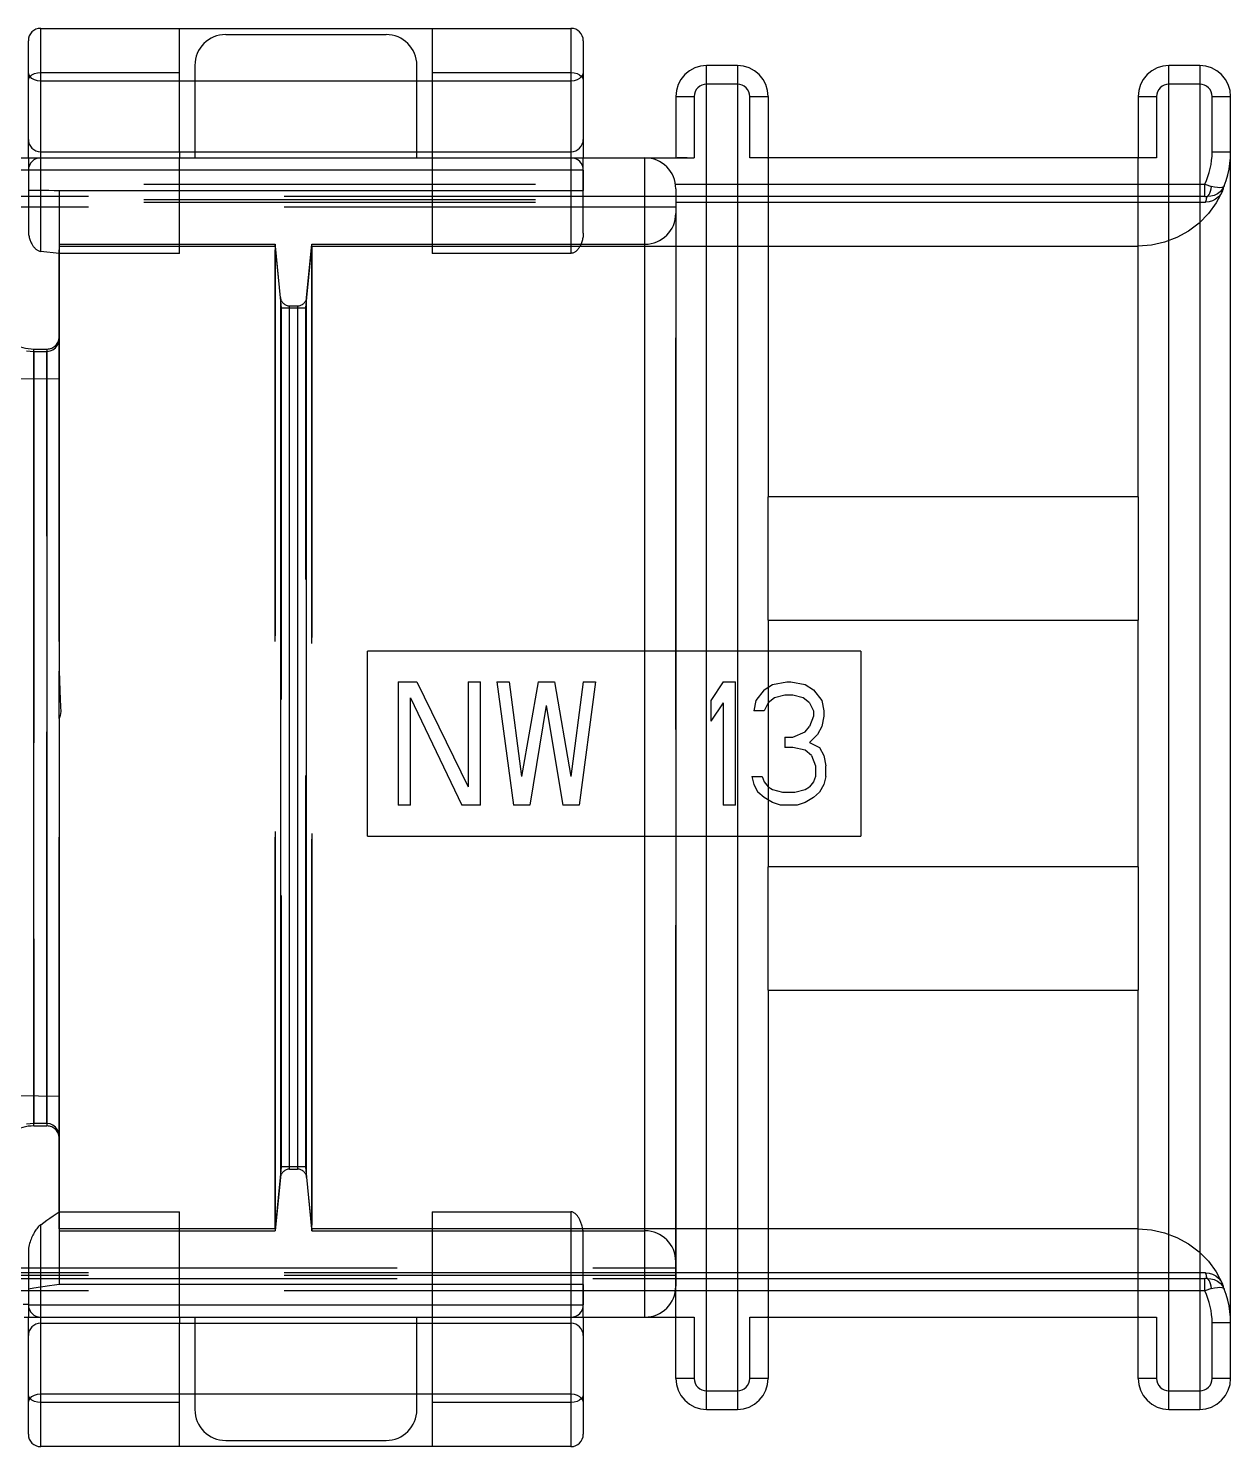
# Model space of a CAD drawing. Header units: millimetres. Extents: x -1 to 4489, y 0 to 1364.
# Drawn here: x 1639.16 to 1658.66, y 261.93 to 284.93 of the extents above; entities that cross this region are included whole.
import ezdxf

# ---------------------------------------------------------------- set-up
doc = ezdxf.new("R2010")
doc.units = ezdxf.units.MM
doc.linetypes.add('HIDDEN', pattern=[9.525, 6.35, -3.175])
doc.layers.add('DEFAULT_2', color=8, linetype='HIDDEN')

# ---------------------------------------------------------------- blocks, each defined once
blk = doc.blocks.new('A$C6E4D46C7')
at = {"color": 7, "linetype": 'Continuous'}
for p, q in [((42.36, 27.1), (42.36, 29)), ((42.56, 29.2), (51.16, 29.2)), ((51.36, 29), (51.36, 27.1)), ((53.169, 28.558), (53.082, 28.511)), ((53.262, 28.586), (53.169, 28.558)), ((53.36, 28.596), (53.262, 28.586)), ((53.86, 28.596), (53.36, 28.596)), ((53.958, 28.586), (53.86, 28.596)), ((54.051, 28.558), (53.958, 28.586)), ((54.138, 28.511), (54.051, 28.558)), ((60.669, 28.558), (60.582, 28.511)), ((60.762, 28.586), (60.669, 28.558)), ((60.86, 28.596), (60.762, 28.586)), ((61.36, 28.596), (60.86, 28.596)), ((61.458, 28.586), (61.36, 28.596)), ((61.551, 28.558), (61.458, 28.586)), ((61.638, 28.511), (61.551, 28.558)), ((52.944, 28.373), (52.898, 28.287)), ((53.006, 28.449), (52.944, 28.373)), ((53.082, 28.511), (53.006, 28.449)), ((54.214, 28.449), (54.138, 28.511)), ((54.276, 28.373), (54.214, 28.449)), ((54.322, 28.287), (54.276, 28.373)), ((60.444, 28.373), (60.398, 28.287)), ((60.506, 28.449), (60.444, 28.373)), ((60.582, 28.511), (60.506, 28.449)), ((61.714, 28.449), (61.638, 28.511)), ((61.776, 28.373), (61.714, 28.449)), ((61.822, 28.287), (61.776, 28.373)), ((52.87, 28.193), (52.86, 28.096)), ((52.86, 28.096), (52.86, 27.095)), ((52.898, 28.287), (52.87, 28.193)), ((54.35, 28.193), (54.322, 28.287)), ((54.36, 28.096), (54.35, 28.193)), ((54.36, 28.096), (54.36, 27.095)), ((60.37, 28.193), (60.36, 28.096)), ((60.36, 28.096), (60.36, 27.095)), ((60.398, 28.287), (60.37, 28.193)), ((61.85, 28.193), (61.822, 28.287)), ((61.86, 28.096), (61.85, 28.193)), ((61.86, 7.304), (61.86, 28.096)), ((42.56, 27.2), (51.16, 27.2)), ((44.81, 27.2), (44.81, 27.1)), ((45.061, 27.2), (45.061, 27.1)), ((48.661, 27.1), (48.661, 27.2)), ((48.91, 27.2), (48.91, 27.1)), ((61.857, 27.101), (61.86, 27.195)), ((40.861, 27.1), (53.16, 27.1)), ((60.66, 27.1), (54.06, 27.1)), ((61.813, 26.824), (61.834, 26.915)), ((61.834, 26.915), (61.848, 27.008)), ((61.848, 27.008), (61.857, 27.101)), ((42.361, 26.9), (42.361, 26.578)), ((51.361, 26.9), (51.361, 26.57)), ((61.756, 26.645), (61.787, 26.734)), ((61.787, 26.734), (61.813, 26.824)), ((42.361, 26.578), (42.444, 26.575)), ((42.444, 26.575), (42.528, 26.574)), ((42.528, 26.574), (42.611, 26.574)), ((42.611, 26.574), (42.694, 26.574)), ((42.694, 26.574), (42.778, 26.572)), ((42.778, 26.572), (42.861, 26.57)), ((42.861, 26.57), (42.861, 20.485)), ((42.861, 26.57), (51.361, 26.57)), ((52.861, 26.6), (52.861, 8.8)), ((61.663, 26.466), (61.617, 26.429)), ((61.73, 26.561), (61.626, 26.368)), ((61.701, 26.51), (61.663, 26.466)), ((61.73, 26.561), (61.701, 26.51)), ((52.861, 26.38), (61.454, 26.38)), ((61.511, 26.386), (61.454, 26.38)), ((61.626, 26.368), (61.499, 26.195)), ((61.565, 26.402), (61.511, 26.386)), ((61.617, 26.429), (61.565, 26.402)), ((61.348, 26.042), (61.177, 25.912)), ((61.499, 26.195), (61.348, 26.042)), ((60.989, 25.808), (60.788, 25.732)), ((61.177, 25.912), (60.989, 25.808)), ((52.861, 25.669), (60.361, 25.669)), ((60.579, 25.686), (60.361, 25.669)), ((60.788, 25.732), (60.579, 25.686)), ((54.36, 19.6), (54.36, 21.6)), ((60.36, 21.6), (54.36, 21.6)), ((60.36, 21.6), (60.36, 19.6)), ((42.861, 20.485), (42.861, 19.084)), ((54.36, 19.6), (60.36, 19.6)), ((55.86, 19.1), (52.861, 19.1)), ((55.86, 19.1), (55.86, 16.1)), ((42.861, 19.084), (42.861, 18.996)), ((42.861, 18.996), (42.861, 18.775)), ((42.861, 18.775), (42.863, 18.628)), ((42.863, 18.628), (42.871, 18.457)), ((42.871, 18.457), (42.884, 18.195)), ((53.627, 18.6), (53.427, 18.302)), ((53.627, 18.6), (53.827, 18.6)), ((53.827, 16.6), (53.827, 18.6)), ((54.293, 18.472), (54.16, 18.302)), ((54.293, 18.472), (54.427, 18.557)), ((54.427, 18.557), (54.66, 18.6)), ((54.66, 18.6), (54.727, 18.6)), ((54.727, 18.6), (54.96, 18.557)), ((54.96, 18.557), (55.093, 18.472)), ((55.093, 18.472), (55.227, 18.302)), ((42.884, 18.195), (42.885, 18.119)), ((53.427, 18.302), (53.427, 17.962)), ((53.627, 18.26), (53.427, 17.962)), ((53.627, 18.26), (53.627, 16.6)), ((54.16, 18.302), (54.127, 18.132)), ((54.36, 18.26), (54.293, 18.132)), ((54.46, 18.345), (54.36, 18.26)), ((54.627, 18.387), (54.46, 18.345)), ((54.76, 18.387), (54.627, 18.387)), ((54.927, 18.345), (54.76, 18.387)), ((55.027, 18.26), (54.927, 18.345)), ((55.027, 18.26), (55.093, 18.132)), ((55.227, 18.302), (55.26, 18.132)), ((42.877, 18.056), (42.861, 18.01)), ((42.861, 18.01), (42.861, 8.83)), ((42.885, 18.119), (42.877, 18.056)), ((54.293, 18.132), (54.127, 18.132)), ((55.093, 18.047), (55.027, 17.877)), ((55.093, 18.132), (55.093, 18.047)), ((55.26, 18.047), (55.227, 17.877)), ((55.26, 18.132), (55.26, 18.047)), ((54.76, 17.706), (54.96, 17.791)), ((54.96, 17.791), (55.027, 17.877)), ((55.16, 17.749), (55.027, 17.621)), ((55.227, 17.877), (55.16, 17.749)), ((54.627, 17.706), (54.627, 17.536)), ((54.627, 17.706), (54.76, 17.706)), ((54.76, 17.536), (54.627, 17.536)), ((54.96, 17.494), (54.76, 17.536)), ((55.06, 17.409), (54.96, 17.494)), ((55.027, 17.621), (55.193, 17.536)), ((55.193, 17.536), (55.26, 17.409)), ((55.06, 17.409), (55.127, 17.238)), ((55.26, 17.409), (55.293, 17.238)), ((54.093, 17.068), (54.127, 16.94)), ((54.093, 17.068), (54.26, 17.068)), ((54.26, 17.068), (54.293, 16.983)), ((55.127, 17.068), (55.093, 16.983)), ((55.127, 17.238), (55.127, 17.068)), ((55.293, 17.068), (55.26, 16.94)), ((55.293, 17.068), (55.293, 17.238)), ((54.127, 16.94), (54.193, 16.813)), ((54.293, 16.728), (54.193, 16.813)), ((54.293, 16.983), (54.36, 16.898)), ((54.36, 16.898), (54.427, 16.855)), ((54.427, 16.855), (54.593, 16.813)), ((54.593, 16.813), (54.793, 16.813)), ((54.793, 16.813), (54.96, 16.855)), ((54.96, 16.855), (55.027, 16.898)), ((55.093, 16.983), (55.027, 16.898)), ((55.193, 16.813), (55.093, 16.728)), ((55.26, 16.94), (55.193, 16.813)), ((53.827, 16.6), (53.627, 16.6)), ((54.427, 16.643), (54.293, 16.728)), ((54.56, 16.6), (54.427, 16.643)), ((54.827, 16.6), (54.56, 16.6)), ((54.96, 16.643), (54.827, 16.6)), ((55.093, 16.728), (54.96, 16.643)), ((52.861, 16.1), (55.86, 16.1)), ((54.36, 13.6), (54.36, 15.6)), ((60.36, 15.6), (54.36, 15.6)), ((60.36, 15.6), (60.36, 13.6)), ((54.36, 13.6), (60.36, 13.6)), ((60.361, 9.731), (52.861, 9.731)), ((60.361, 9.731), (60.579, 9.714)), ((60.579, 9.714), (60.788, 9.668)), ((60.788, 9.668), (60.989, 9.592)), ((60.989, 9.592), (61.177, 9.488)), ((61.177, 9.488), (61.348, 9.358)), ((61.348, 9.358), (61.499, 9.205)), ((61.499, 9.205), (61.626, 9.032)), ((61.454, 9.02), (52.861, 9.02)), ((61.454, 9.02), (61.512, 9.014)), ((61.512, 9.014), (61.566, 8.998)), ((61.566, 8.998), (61.618, 8.971)), ((61.618, 8.971), (61.663, 8.934)), ((61.626, 9.032), (61.73, 8.839)), ((42.45, 8.768), (42.361, 8.754)), ((42.361, 8.754), (42.361, 8.5)), ((42.702, 8.807), (42.45, 8.768)), ((42.782, 8.819), (42.702, 8.807)), ((42.861, 8.83), (42.782, 8.819)), ((51.361, 8.83), (42.861, 8.83)), ((51.361, 8.83), (51.361, 8.5)), ((61.663, 8.934), (61.701, 8.891)), ((61.701, 8.891), (61.73, 8.839)), ((61.787, 8.666), (61.756, 8.755)), ((61.813, 8.576), (61.787, 8.666)), ((61.834, 8.485), (61.813, 8.576)), ((42.29, 8.3), (53.16, 8.3)), ((42.36, 6.4), (42.36, 8.3)), ((44.81, 8.3), (44.81, 8.2)), ((45.061, 8.3), (45.061, 8.2)), ((48.661, 8.2), (48.661, 8.3)), ((48.91, 8.3), (48.91, 8.2)), ((51.36, 8.3), (51.36, 6.4)), ((52.86, 7.304), (52.86, 8.305)), ((54.06, 8.3), (60.66, 8.3)), ((54.36, 8.305), (54.36, 7.304)), ((60.36, 7.304), (60.36, 8.305)), ((61.848, 8.392), (61.834, 8.485)), ((61.857, 8.299), (61.848, 8.392)), ((61.86, 8.205), (61.857, 8.299)), ((42.56, 8.2), (51.16, 8.2)), ((52.86, 7.304), (52.87, 7.207)), ((52.87, 7.207), (52.898, 7.113)), ((54.322, 7.113), (54.35, 7.207)), ((54.35, 7.207), (54.36, 7.304)), ((60.36, 7.304), (60.37, 7.207)), ((60.37, 7.207), (60.398, 7.113)), ((61.822, 7.113), (61.85, 7.207)), ((61.85, 7.207), (61.86, 7.304)), ((52.898, 7.113), (52.944, 7.027)), ((52.944, 7.027), (53.006, 6.951)), ((53.006, 6.951), (53.082, 6.889)), ((54.138, 6.889), (54.214, 6.951)), ((54.214, 6.951), (54.276, 7.027)), ((54.276, 7.027), (54.322, 7.113)), ((60.398, 7.113), (60.444, 7.027)), ((60.444, 7.027), (60.506, 6.951)), ((60.506, 6.951), (60.582, 6.889)), ((61.638, 6.889), (61.714, 6.951)), ((61.714, 6.951), (61.776, 7.027)), ((61.776, 7.027), (61.822, 7.113)), ((53.082, 6.889), (53.169, 6.842)), ((53.169, 6.842), (53.262, 6.814)), ((53.262, 6.814), (53.36, 6.804)), ((53.36, 6.804), (53.86, 6.804)), ((53.86, 6.804), (53.958, 6.814)), ((53.958, 6.814), (54.051, 6.842)), ((54.051, 6.842), (54.138, 6.889)), ((60.582, 6.889), (60.669, 6.842)), ((60.669, 6.842), (60.762, 6.814)), ((60.762, 6.814), (60.86, 6.804)), ((60.86, 6.804), (61.36, 6.804)), ((61.36, 6.804), (61.458, 6.814)), ((61.458, 6.814), (61.551, 6.842)), ((61.551, 6.842), (61.638, 6.889)), ((51.16, 6.2), (42.56, 6.2))]:
    blk.add_line(p, q, dxfattribs=at)
at = {"color": 9, "linetype": 'Continuous'}
for p, q in [((42.56, 25.583), (42.56, 29.2)), ((51.16, 29.2), (51.16, 25.551)), ((53.36, 28.296), (53.36, 28.596)), ((53.36, 6.804), (53.36, 28.596)), ((53.86, 28.596), (53.86, 6.804)), ((60.86, 28.296), (60.86, 28.596)), ((60.86, 6.804), (60.86, 28.596)), ((61.36, 28.596), (61.36, 6.804)), ((42.367, 28.451), (42.36, 28.488)), ((42.36, 28.357), (42.367, 28.39)), ((42.387, 28.417), (42.367, 28.451)), ((42.367, 28.39), (42.387, 28.421)), ((42.387, 28.421), (42.419, 28.448)), ((42.419, 28.388), (42.387, 28.417)), ((42.419, 28.448), (42.46, 28.468)), ((42.46, 28.365), (42.419, 28.388)), ((42.46, 28.468), (42.508, 28.481)), ((42.508, 28.351), (42.46, 28.365)), ((42.508, 28.481), (42.56, 28.486)), ((42.56, 28.346), (42.508, 28.351)), ((42.56, 28.486), (44.81, 28.486)), ((51.16, 28.346), (42.56, 28.346)), ((48.91, 28.486), (51.16, 28.486)), ((51.16, 28.486), (51.212, 28.481)), ((51.212, 28.351), (51.16, 28.346)), ((51.212, 28.481), (51.26, 28.468)), ((51.26, 28.365), (51.212, 28.351)), ((51.26, 28.468), (51.301, 28.448)), ((51.301, 28.388), (51.26, 28.365)), ((51.301, 28.448), (51.333, 28.421)), ((51.333, 28.417), (51.301, 28.388)), ((51.353, 28.451), (51.333, 28.417)), ((51.333, 28.421), (51.353, 28.39)), ((51.36, 28.488), (51.353, 28.451)), ((51.353, 28.39), (51.36, 28.357)), ((53.86, 28.296), (53.36, 28.296)), ((61.36, 28.296), (60.86, 28.296)), ((52.86, 28.096), (53.16, 28.096)), ((53.16, 28.096), (53.16, 27.1)), ((54.06, 27.1), (54.06, 28.096)), ((54.06, 28.096), (54.36, 28.096)), ((60.36, 28.096), (60.66, 28.096)), ((60.66, 28.096), (60.66, 27.1)), ((61.56, 27.195), (61.56, 28.096)), ((61.56, 28.096), (61.86, 28.096)), ((61.56, 27.195), (61.86, 27.195)), ((52.361, 8.3), (52.361, 27.1)), ((42.361, 26.9), (40.861, 26.899)), ((51.361, 26.9), (42.361, 26.9)), ((52.861, 26.671), (61.44, 26.671)), ((61.44, 26.474), (52.861, 26.474)), ((61.44, 26.474), (61.44, 26.671)), ((61.44, 26.671), (61.549, 26.638)), ((61.44, 26.474), (61.481, 26.473)), ((61.471, 26.442), (61.476, 26.457)), ((61.476, 26.457), (61.481, 26.473)), ((61.481, 26.473), (61.495, 26.484)), ((61.539, 26.477), (61.481, 26.473)), ((61.495, 26.484), (61.51, 26.503)), ((61.51, 26.503), (61.522, 26.528)), ((61.522, 26.528), (61.533, 26.56)), ((61.533, 26.56), (61.543, 26.597)), ((61.594, 26.491), (61.539, 26.477)), ((61.543, 26.597), (61.549, 26.638)), ((61.6, 26.625), (61.549, 26.638)), ((61.646, 26.516), (61.594, 26.491)), ((61.646, 26.617), (61.6, 26.625)), ((61.686, 26.615), (61.646, 26.617)), ((61.692, 26.551), (61.646, 26.516)), ((61.719, 26.619), (61.686, 26.615)), ((61.729, 26.595), (61.692, 26.551)), ((61.742, 26.629), (61.719, 26.619)), ((61.756, 26.645), (61.729, 26.595)), ((61.73, 26.561), (61.734, 26.575)), ((61.734, 26.575), (61.738, 26.589)), ((61.738, 26.589), (61.742, 26.603)), ((61.756, 26.645), (61.742, 26.629)), ((61.742, 26.603), (61.746, 26.617)), ((61.746, 26.617), (61.751, 26.631)), ((61.751, 26.631), (61.756, 26.645)), ((61.454, 26.38), (61.458, 26.395)), ((61.458, 26.395), (61.462, 26.411)), ((61.462, 26.411), (61.466, 26.426)), ((61.466, 26.426), (61.471, 26.442)), ((60.36, 21.6), (60.36, 25.669)), ((46.448, 24.836), (46.448, 10.564)), ((46.597, 10.7), (46.597, 24.7)), ((46.725, 24.7), (46.725, 10.7)), ((46.874, 10.564), (46.874, 24.836)), ((42.449, 11.4), (42.449, 24)), ((42.661, 24), (42.661, 11.4)), ((37.427, 23.497), (42.861, 23.522)), ((60.36, 15.6), (60.36, 19.6)), ((60.36, 9.731), (60.36, 13.6)), ((42.861, 11.878), (41.109, 11.903)), ((51.16, 10.007), (51.16, 6.2)), ((42.56, 6.2), (42.56, 9.799)), ((61.458, 9.005), (61.454, 9.02)), ((61.462, 8.989), (61.458, 9.005)), ((61.466, 8.974), (61.462, 8.989)), ((61.471, 8.958), (61.466, 8.974)), ((52.861, 8.926), (61.44, 8.926)), ((61.481, 8.927), (61.44, 8.926)), ((61.44, 8.729), (61.44, 8.926)), ((61.549, 8.762), (61.44, 8.729)), ((61.476, 8.943), (61.471, 8.958)), ((61.481, 8.927), (61.476, 8.943)), ((61.481, 8.927), (61.539, 8.923)), ((61.496, 8.916), (61.481, 8.927)), ((61.511, 8.896), (61.496, 8.916)), ((61.523, 8.87), (61.511, 8.896)), ((61.534, 8.838), (61.523, 8.87)), ((61.543, 8.801), (61.534, 8.838)), ((61.539, 8.923), (61.595, 8.909)), ((61.549, 8.762), (61.543, 8.801)), ((61.549, 8.762), (61.6, 8.775)), ((61.595, 8.909), (61.646, 8.884)), ((61.6, 8.775), (61.646, 8.783)), ((61.646, 8.884), (61.691, 8.849)), ((61.646, 8.783), (61.686, 8.785)), ((61.686, 8.785), (61.719, 8.781)), ((61.691, 8.849), (61.728, 8.805)), ((61.719, 8.781), (61.742, 8.771)), ((61.728, 8.805), (61.756, 8.755)), ((61.734, 8.825), (61.73, 8.839)), ((61.738, 8.811), (61.734, 8.825)), ((61.742, 8.797), (61.738, 8.811)), ((61.746, 8.783), (61.742, 8.797)), ((61.742, 8.771), (61.756, 8.755)), ((61.751, 8.769), (61.746, 8.783)), ((61.756, 8.755), (61.751, 8.769)), ((61.44, 8.729), (52.861, 8.729)), ((42.361, 8.504), (42.278, 8.504)), ((42.361, 8.5), (51.361, 8.5)), ((53.16, 8.3), (53.16, 7.304)), ((54.06, 7.304), (54.06, 8.3)), ((60.66, 8.3), (60.66, 7.304)), ((61.56, 7.304), (61.56, 8.205)), ((61.86, 8.205), (61.56, 8.205)), ((53.16, 7.304), (52.86, 7.304)), ((54.36, 7.304), (54.06, 7.304)), ((60.66, 7.304), (60.36, 7.304)), ((61.86, 7.304), (61.56, 7.304)), ((42.367, 7.01), (42.36, 7.043)), ((42.36, 6.912), (42.367, 6.949)), ((42.387, 6.979), (42.367, 7.01)), ((42.367, 6.949), (42.387, 6.983)), ((42.387, 6.983), (42.419, 7.012)), ((42.419, 6.952), (42.387, 6.979)), ((42.419, 7.012), (42.46, 7.035)), ((42.46, 6.932), (42.419, 6.952)), ((42.46, 7.035), (42.508, 7.049)), ((42.508, 6.919), (42.46, 6.932)), ((42.508, 7.049), (42.56, 7.054)), ((42.56, 6.914), (42.508, 6.919)), ((42.56, 7.054), (51.16, 7.054)), ((44.81, 6.914), (42.56, 6.914)), ((51.16, 6.914), (48.91, 6.914)), ((51.16, 7.054), (51.212, 7.049)), ((51.212, 6.919), (51.16, 6.914)), ((51.212, 7.049), (51.26, 7.035)), ((51.26, 6.932), (51.212, 6.919)), ((51.26, 7.035), (51.301, 7.012)), ((51.301, 6.952), (51.26, 6.932)), ((51.301, 7.012), (51.333, 6.983)), ((51.333, 6.979), (51.301, 6.952)), ((51.353, 7.01), (51.333, 6.979)), ((51.333, 6.983), (51.353, 6.949)), ((51.36, 7.043), (51.353, 7.01)), ((51.353, 6.949), (51.36, 6.912)), ((53.36, 7.104), (53.86, 7.104)), ((53.86, 7.104), (53.86, 6.804)), ((60.86, 7.104), (61.36, 7.104)), ((61.36, 7.104), (61.36, 6.804))]:
    blk.add_line(p, q, dxfattribs=at)
at = {"color": 7, "linetype": 'Continuous'}
for centre, radius, start, end in [((42.56, 29), 0.2, 90, 180), ((51.16, 29), 0.2, 0, 90), ((42.56, 27.4), 0.2, 180, 270), ((51.16, 27.4), 0.2, 270, 0), ((42.561, 26.9), 0.2, 90, 180), ((51.161, 26.9), 0.2, 0, 90), ((52.361, 26.6), 0.5, 0, 90), ((52.361, 8.8), 0.5, 270, 0), ((42.561, 8.5), 0.2, 180, 270), ((51.161, 8.5), 0.2, 270, 0), ((42.56, 8), 0.2, 90, 180), ((51.16, 8), 0.2, 0, 90), ((42.56, 6.4), 0.2, 180, 270), ((51.16, 6.4), 0.2, 270, 0)]:
    blk.add_arc(centre, radius, start, end, dxfattribs=at)
at = {"color": 9, "linetype": 'Continuous'}
for centre, radius, start, end in [((53.36, 28.096), 0.2, 90.0222, 180.0239), ((53.86, 28.096), 0.2, 359.9772, 89.9783), ((60.86, 28.096), 0.2, 90.0222, 180.0239), ((61.36, 28.096), 0.2, 359.9772, 89.9783), ((60.359, 27.195), 1.201, 334.1357, 359.9998), ((60.359, 8.205), 1.201, 359.9998, 25.8646), ((53.36, 7.304), 0.2, 179.978, 269.9792), ((53.86, 7.304), 0.2, 270.0216, 0.0223), ((60.86, 7.304), 0.2, 179.978, 269.9792), ((61.36, 7.304), 0.2, 270.0216, 0.0223)]:
    blk.add_arc(centre, radius, start, end, dxfattribs=at)
at = {"layer": 'DEFAULT_2', "color": 8, "linetype": 'HIDDEN'}
for p, q in [((44.81, 27.2), (44.81, 29.2)), ((45.561, 29.1), (48.161, 29.1)), ((48.91, 29.2), (48.91, 27.2)), ((45.061, 28.6), (45.061, 27.2)), ((48.661, 27.2), (48.661, 28.6)), ((42.36, 27.1), (42.36, 25.915)), ((44.81, 25.551), (44.81, 27.1)), ((48.91, 27.1), (48.91, 25.551)), ((51.36, 25.879), (51.36, 27.1)), ((52.866, 27.097), (52.86, 27.095)), ((52.86, 8.305), (52.86, 27.095)), ((52.882, 27.098), (52.866, 27.097)), ((52.91, 27.099), (52.882, 27.098)), ((52.948, 27.1), (52.91, 27.099)), ((53.046, 27.1), (52.948, 27.1)), ((54.272, 27.1), (54.226, 27.1)), ((54.31, 27.099), (54.272, 27.1)), ((54.338, 27.098), (54.31, 27.099)), ((54.354, 27.097), (54.338, 27.098)), ((54.36, 27.095), (54.354, 27.097)), ((54.36, 27.095), (54.36, 21.6)), ((60.366, 27.097), (60.36, 27.095)), ((60.36, 25.669), (60.36, 27.095)), ((60.382, 27.098), (60.366, 27.097)), ((60.41, 27.099), (60.382, 27.098)), ((60.448, 27.1), (60.41, 27.099)), ((60.546, 27.1), (60.448, 27.1)), ((25.183, 26.671), (52.861, 26.671)), ((52.861, 26.474), (25.183, 26.474)), ((25.183, 26.38), (52.861, 26.38)), ((25.184, 26.423), (52.861, 26.423)), ((52.861, 26.3), (25.184, 26.3)), ((42.36, 25.915), (42.361, 25.895)), ((42.361, 25.895), (42.362, 25.876)), ((42.362, 25.876), (42.364, 25.857)), ((42.364, 25.857), (42.367, 25.839)), ((42.367, 25.839), (42.371, 25.822)), ((42.371, 25.822), (42.375, 25.806)), ((42.375, 25.806), (42.38, 25.79)), ((42.38, 25.79), (42.384, 25.775)), ((42.384, 25.775), (42.39, 25.761)), ((42.39, 25.761), (42.395, 25.747)), ((51.346, 25.769), (51.341, 25.753)), ((51.35, 25.785), (51.346, 25.769)), ((51.353, 25.803), (51.35, 25.785)), ((51.356, 25.821), (51.353, 25.803)), ((51.358, 25.839), (51.356, 25.821)), ((51.359, 25.859), (51.358, 25.839)), ((51.36, 25.879), (51.359, 25.859)), ((42.395, 25.747), (42.401, 25.733)), ((42.401, 25.733), (42.407, 25.72)), ((42.407, 25.72), (42.414, 25.708)), ((42.414, 25.708), (42.42, 25.696)), ((42.42, 25.696), (42.427, 25.685)), ((42.427, 25.685), (42.434, 25.674)), ((42.434, 25.674), (42.442, 25.664)), ((42.442, 25.664), (42.449, 25.654)), ((42.449, 25.654), (42.457, 25.645)), ((42.457, 25.645), (42.465, 25.636)), ((42.465, 25.636), (42.473, 25.628)), ((42.473, 25.628), (42.481, 25.621)), ((42.481, 25.621), (42.49, 25.614)), ((42.49, 25.614), (42.499, 25.607)), ((42.499, 25.607), (42.509, 25.601)), ((42.509, 25.601), (42.518, 25.596)), ((42.518, 25.596), (42.529, 25.591)), ((42.529, 25.591), (42.539, 25.588)), ((42.539, 25.588), (42.549, 25.585)), ((42.549, 25.585), (42.56, 25.583)), ((42.86, 25.551), (42.56, 25.583)), ((42.86, 9.731), (42.86, 25.669)), ((42.86, 25.669), (46.364, 25.669)), ((44.81, 25.551), (42.86, 25.551)), ((42.861, 25.7), (46.365, 25.7)), ((46.364, 25.669), (46.428, 25)), ((46.364, 9.731), (46.364, 25.669)), ((46.448, 24.836), (46.365, 25.7)), ((46.365, 25.7), (46.365, 9.7)), ((46.874, 24.836), (46.957, 25.7)), ((46.94, 25.502), (46.956, 25.669)), ((46.956, 25.669), (46.956, 9.731)), ((46.956, 25.669), (52.861, 25.669)), ((46.957, 9.7), (46.957, 25.7)), ((46.957, 25.7), (52.361, 25.7)), ((51.16, 25.551), (48.91, 25.551)), ((51.171, 25.552), (51.16, 25.551)), ((51.181, 25.554), (51.171, 25.552)), ((51.192, 25.556), (51.181, 25.554)), ((51.202, 25.56), (51.192, 25.556)), ((51.212, 25.565), (51.202, 25.56)), ((51.222, 25.57), (51.212, 25.565)), ((51.231, 25.576), (51.222, 25.57)), ((51.24, 25.583), (51.231, 25.576)), ((51.249, 25.591), (51.24, 25.583)), ((51.257, 25.599), (51.249, 25.591)), ((51.265, 25.607), (51.257, 25.599)), ((51.273, 25.616), (51.265, 25.607)), ((51.28, 25.626), (51.273, 25.616)), ((51.287, 25.636), (51.28, 25.626)), ((51.294, 25.647), (51.287, 25.636)), ((51.301, 25.658), (51.294, 25.647)), ((51.308, 25.67), (51.301, 25.658)), ((51.314, 25.682), (51.308, 25.67)), ((51.32, 25.695), (51.314, 25.682)), ((51.326, 25.708), (51.32, 25.695)), ((51.331, 25.722), (51.326, 25.708)), ((51.336, 25.737), (51.331, 25.722)), ((51.341, 25.753), (51.336, 25.737)), ((46.892, 25), (46.94, 25.502)), ((46.428, 25), (46.444, 24.832)), ((46.876, 24.835), (46.892, 25)), ((46.444, 24.832), (46.46, 24.665)), ((46.46, 24.665), (46.46, 10.735)), ((46.46, 24.665), (46.86, 24.665)), ((46.597, 24.7), (46.725, 24.7)), ((46.86, 24.665), (46.876, 24.835)), ((46.86, 10.735), (46.86, 24.665)), ((42.853, 24.109), (42.86, 24.162)), ((42.329, 23.971), (42.448, 23.961)), ((42.448, 23.961), (42.448, 11.439)), ((42.448, 23.961), (42.66, 23.961)), ((42.449, 24), (42.661, 24)), ((42.66, 23.961), (42.712, 23.968)), ((42.66, 11.439), (42.66, 23.961)), ((42.712, 23.968), (42.759, 23.987)), ((42.759, 23.987), (42.801, 24.02)), ((42.801, 24.02), (42.834, 24.063)), ((42.834, 24.063), (42.853, 24.109)), ((54.36, 19.6), (54.36, 15.6)), ((47.86, 16.1), (47.86, 19.1)), ((52.861, 19.1), (47.86, 19.1)), ((42.861, 19.084), (42.861, 18.903)), ((42.861, 18.01), (42.861, 18.775)), ((48.36, 18.6), (48.36, 16.6)), ((48.36, 18.6), (48.66, 18.6)), ((48.66, 18.6), (49.493, 16.898)), ((49.493, 18.6), (49.493, 16.898)), ((49.493, 18.6), (49.693, 18.6)), ((49.693, 16.6), (49.693, 18.6)), ((49.96, 18.6), (50.227, 16.6)), ((49.96, 18.6), (50.16, 18.6)), ((50.16, 18.6), (50.36, 17.068)), ((50.627, 18.6), (50.36, 17.068)), ((50.627, 18.6), (50.893, 18.6)), ((50.893, 18.6), (51.16, 17.068)), ((51.36, 18.6), (51.16, 17.068)), ((51.56, 18.6), (51.293, 16.6)), ((51.36, 18.6), (51.56, 18.6)), ((48.56, 16.6), (48.56, 18.345)), ((48.56, 18.345), (49.393, 16.6)), ((50.76, 18.217), (50.493, 16.6)), ((50.76, 18.217), (51.027, 16.6)), ((48.56, 16.6), (48.36, 16.6)), ((49.693, 16.6), (49.393, 16.6)), ((50.493, 16.6), (50.227, 16.6)), ((51.293, 16.6), (51.027, 16.6)), ((47.86, 16.1), (52.861, 16.1)), ((54.36, 13.6), (54.36, 8.305)), ((42.448, 11.439), (42.329, 11.429)), ((42.66, 11.439), (42.448, 11.439)), ((42.449, 11.4), (42.661, 11.4)), ((42.712, 11.432), (42.66, 11.439)), ((42.759, 11.413), (42.712, 11.432)), ((42.801, 11.38), (42.759, 11.413)), ((42.834, 11.338), (42.801, 11.38)), ((42.853, 11.291), (42.834, 11.338)), ((42.86, 11.238), (42.853, 11.291)), ((46.46, 10.735), (46.444, 10.565)), ((46.86, 10.735), (46.46, 10.735)), ((46.597, 10.7), (46.725, 10.7)), ((46.876, 10.568), (46.86, 10.735)), ((46.448, 10.564), (46.365, 9.7)), ((46.428, 10.4), (46.38, 9.898)), ((46.444, 10.565), (46.428, 10.4)), ((46.874, 10.564), (46.957, 9.7)), ((46.892, 10.4), (46.876, 10.568)), ((46.956, 9.731), (46.892, 10.4)), ((42.66, 9.87), (42.71, 9.905)), ((42.71, 9.905), (42.76, 9.94)), ((42.76, 9.94), (42.81, 9.973)), ((42.81, 9.973), (42.86, 10.007)), ((42.86, 10.007), (44.81, 10.007)), ((44.81, 8.3), (44.81, 10.007)), ((46.38, 9.898), (46.364, 9.731)), ((48.91, 10.007), (48.91, 8.3)), ((48.91, 10.007), (51.16, 10.007)), ((51.17, 10.006), (51.16, 10.007)), ((51.18, 10.005), (51.17, 10.006)), ((51.19, 10.002), (51.18, 10.005)), ((51.2, 9.998), (51.19, 10.002)), ((51.209, 9.993), (51.2, 9.998)), ((51.218, 9.988), (51.209, 9.993)), ((51.227, 9.981), (51.218, 9.988)), ((51.235, 9.975), (51.227, 9.981)), ((51.243, 9.967), (51.235, 9.975)), ((51.251, 9.959), (51.243, 9.967)), ((51.258, 9.951), (51.251, 9.959)), ((51.266, 9.942), (51.258, 9.951)), ((51.273, 9.932), (51.266, 9.942)), ((51.28, 9.922), (51.273, 9.932)), ((51.286, 9.911), (51.28, 9.922)), ((51.293, 9.9), (51.286, 9.911)), ((51.299, 9.888), (51.293, 9.9)), ((42.452, 9.665), (42.442, 9.647)), ((42.462, 9.683), (42.452, 9.665)), ((42.473, 9.7), (42.462, 9.683)), ((42.484, 9.717), (42.473, 9.7)), ((42.495, 9.732), (42.484, 9.717)), ((42.507, 9.747), (42.495, 9.732)), ((42.519, 9.762), (42.507, 9.747)), ((42.532, 9.775), (42.519, 9.762)), ((42.546, 9.787), (42.532, 9.775)), ((42.56, 9.799), (42.546, 9.787)), ((42.56, 9.799), (42.61, 9.835)), ((42.61, 9.835), (42.66, 9.87)), ((46.364, 9.731), (42.86, 9.731)), ((42.861, 9.7), (46.365, 9.7)), ((52.861, 9.731), (46.956, 9.731)), ((46.957, 9.7), (52.361, 9.7)), ((51.305, 9.876), (51.299, 9.888)), ((51.311, 9.863), (51.305, 9.876)), ((51.317, 9.85), (51.311, 9.863)), ((51.323, 9.835), (51.317, 9.85)), ((51.328, 9.821), (51.323, 9.835)), ((51.333, 9.805), (51.328, 9.821)), ((51.338, 9.789), (51.333, 9.805)), ((51.342, 9.773), (51.338, 9.789)), ((51.346, 9.755), (51.342, 9.773)), ((51.35, 9.737), (51.346, 9.755)), ((51.353, 9.718), (51.35, 9.737)), ((51.356, 9.699), (51.353, 9.718)), ((51.358, 9.678), (51.356, 9.699)), ((51.36, 9.657), (51.358, 9.678)), ((60.36, 8.305), (60.36, 9.731)), ((42.369, 9.445), (42.364, 9.419)), ((42.374, 9.471), (42.369, 9.445)), ((42.381, 9.495), (42.374, 9.471)), ((42.388, 9.519), (42.381, 9.495)), ((42.396, 9.542), (42.388, 9.519)), ((42.405, 9.565), (42.396, 9.542)), ((42.413, 9.586), (42.405, 9.565)), ((42.423, 9.607), (42.413, 9.586)), ((42.432, 9.627), (42.423, 9.607)), ((42.442, 9.647), (42.432, 9.627)), ((51.36, 9.635), (51.36, 9.657)), ((51.36, 8.3), (51.36, 9.635)), ((42.361, 9.392), (42.36, 9.365)), ((42.36, 9.365), (42.36, 8.3)), ((42.364, 9.419), (42.361, 9.392)), ((52.861, 9.02), (41.99, 9.02)), ((41.991, 9.1), (52.861, 9.1)), ((52.861, 8.977), (41.991, 8.977)), ((41.99, 8.926), (52.861, 8.926)), ((52.861, 8.729), (41.99, 8.729)), ((52.86, 8.305), (52.866, 8.303)), ((52.866, 8.303), (52.882, 8.302)), ((52.882, 8.302), (52.91, 8.301)), ((52.91, 8.301), (52.948, 8.3)), ((52.948, 8.3), (52.994, 8.3)), ((54.174, 8.3), (54.272, 8.3)), ((54.272, 8.3), (54.31, 8.301)), ((54.31, 8.301), (54.338, 8.302)), ((54.338, 8.302), (54.354, 8.303)), ((54.354, 8.303), (54.36, 8.305)), ((60.36, 8.305), (60.366, 8.303)), ((60.366, 8.303), (60.382, 8.302)), ((60.382, 8.302), (60.41, 8.301)), ((60.41, 8.301), (60.448, 8.3)), ((60.448, 8.3), (60.494, 8.3)), ((44.81, 6.2), (44.81, 8.2)), ((45.061, 8.2), (45.061, 6.8)), ((48.661, 6.8), (48.661, 8.2)), ((48.91, 8.2), (48.91, 6.2)), ((45.561, 6.3), (48.161, 6.3))]:
    blk.add_line(p, q, dxfattribs=at)
for centre, radius, start, end in [((45.561, 28.6), 0.5, 90, 180), ((48.161, 28.6), 0.5, 0, 90), ((52.361, 26.2), 0.5, 270, 0), ((46.597, 24.85), 0.15, 185.5, 270), ((46.725, 24.85), 0.15, 270, 354.5), ((42.449, 24.7), 0.7, 212, 270), ((42.661, 24.2), 0.2, 270, 0), ((42.449, 10.7), 0.7, 90, 148), ((42.661, 11.2), 0.2, 0, 90), ((46.597, 10.55), 0.15, 90, 174.5), ((46.725, 10.55), 0.15, 5.5, 90), ((52.361, 9.2), 0.5, 0, 90), ((45.561, 6.8), 0.5, 180, 270), ((48.161, 6.8), 0.5, 270, 0)]:
    blk.add_arc(centre, radius, start, end, dxfattribs=at)

msp = doc.modelspace()

# ---------------------------------------------------------------- block references
msp.add_blockref('A$C6E4D46C7', (1596.802, 255.732))

doc.saveas('drawing.dxf')
